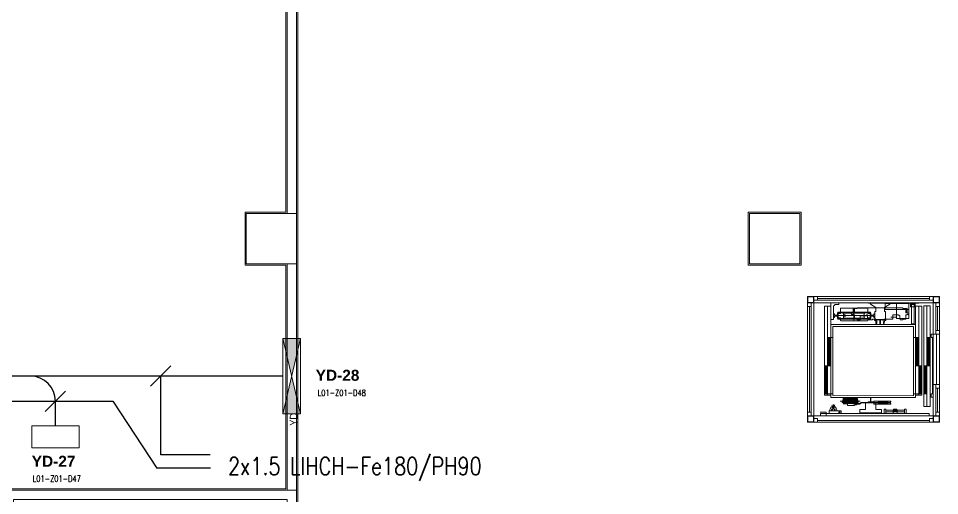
# Model space of a CAD drawing. Extents: x -3709 to 34962, y 0 to 8245.
# Drawn here: x 11034 to 12498, y 1344 to 2103 of the extents above; entities that cross this region are included whole.
import ezdxf

# ---------------------------------------------------------------- set-up
doc = ezdxf.new("R2010")
doc.units = 0
doc.linetypes.add('DOT2', pattern=[0.125, 0, -0.125])
doc.layers.get('0').update_dxf_attribs({"color": 9, "lineweight": 9})
for name, color, linetype, lineweight in [('00', 9, 'Continuous', 9), ('01', 9, 'Continuous', 9), ('05V', 9, 'Continuous', 9), ('06D', 9, 'Continuous', 9), ('07K', 9, 'Continuous', 9), ('10', 9, 'Continuous', 9), ('14', 9, 'Continuous', 9), ('15', 9, 'Continuous', 9), ('20', 9, 'DOT2', 9), ('E-DEDEKTÖR NUMARALARI', 20, 'Continuous', 30), ('E-MODÜL HATTI', 6, 'Continuous', 30), ('E-YAZI', 7, 'Continuous', 30), ('EQ LIST', 7, 'Continuous', 13), ('H-DAMPER', 1, 'Continuous', 13), ('H-DAMPER-TEXT', 251, 'Continuous', 13)]:
    doc.layers.add(name, color=color, linetype=linetype, lineweight=lineweight)
doc.styles.add('Arial', font='arial.ttf', dxfattribs={"height": 2.5})
doc.styles.add('E-YAZI', font='txttw.shx')

# ---------------------------------------------------------------- blocks, each defined once
blk = doc.blocks.new('p-kolon-80x80-vw')
at = {"layer": '01'}
blk.add_lwpolyline([(-40, -40), (-40, 40), (40, 40), (40, -40)], close=True, dxfattribs=at)
blk = doc.blocks.new('p-as-01')
at = {"layer": '06D'}
for p, q in [((582, -117), (-582, -117)), ((-582, -152), (-582, -117)), ((870, -117), (-582, -117)), ((-582, -120), (-582, -1432)), ((-542, -67), (-542, -17)), ((-542, -17), (870, -17)), ((-542, -117), (-542, -67)), ((-542, -67), (870, -67)), ((870, -67), (-542, -67)), ((-525, -152), (-525, -17)), ((-525, -62), (-525, -17)), ((-525, -17), (-75, -17)), ((-525, -32), (-75, -32)), ((-525, -47), (-75, -47)), ((-75, -62), (-525, -62)), ((-75, -17), (-75, -62)), ((-75, -112), (-75, -67)), ((-75, -67), (375, -67)), ((-75, -82), (375, -82)), ((-75, -97), (375, -97)), ((375, -112), (-75, -112)), ((375, -67), (375, -112)), ((375, -152), (375, -117)), ((582, -1467), (582, -117)), ((660, -162), (660, -117)), ((660, -117), (925, -117)), ((870, -17), (870, -67)), ((870, -67), (870, -117)), ((925, -117), (925, -247)), ((-640, -267), (-640, -427)), ((-638, -267), (-640, -267)), ((-638, -267), (-638, -427)), ((-550, -152), (-554, -1432)), ((550, -152), (-550, -152)), ((550, -1432), (550, -152)), ((720, -162), (660, -162)), ((676, -231), (663, -231)), ((663, -748), (663, -231)), ((676, -265), (676, -230)), ((676, -241), (676, -728)), ((679, -265), (676, -265)), ((679, -230), (679, -265)), ((757, -223), (683, -223)), ((683, -223), (757, -223)), ((757, -226), (683, -226)), ((690, -162), (690, -177)), ((750, -162), (690, -162)), ((690, -177), (712, -177)), ((712, -177), (712, -212)), ((712, -212), (728, -212)), ((872, -162), (720, -162)), ((720, -762), (720, -245)), ((728, -212), (728, -177)), ((728, -177), (750, -177)), ((750, -177), (750, -162)), ((761, -265), (761, -230)), ((764, -265), (761, -265)), ((764, -230), (764, -265)), ((764, -231), (778, -231)), ((764, -241), (764, -728)), ((778, -748), (778, -231)), ((900, -190), (872, -162)), ((900, -247), (900, -190)), ((925, -247), (900, -247)), ((-679, -382), (-706, -382)), ((-706, -493), (-706, -382)), ((-706, -383), (-678, -383)), ((-680, -377), (-680, -315)), ((-680, -315), (-680, -372)), ((-680, -315), (-678, -315)), ((-678, -315), (-680, -315)), ((-680, -372), (-678, -372)), ((-678, -372), (-680, -372)), ((-680, -377), (-680, -372)), ((-678, -377), (-680, -377)), ((-680, -377), (-678, -377)), ((-679, -382), (-679, -377)), ((-678, -377), (-678, -315)), ((-678, -315), (-678, -367)), ((-678, -367), (-678, -572)), ((-668, -367), (-678, -367)), ((-678, -367), (-678, -386)), ((-678, -372), (-678, -367)), ((-678, -377), (-678, -372)), ((-668, -367), (-668, -386)), ((-668, -427), (-668, -386)), ((-668, -396), (-668, -395)), ((-668, -427), (-668, -487)), ((-646, -367), (-662, -367)), ((-662, -367), (-662, -394)), ((-662, -427), (-662, -394)), ((-662, -394), (-662, -394)), ((-662, -395), (-662, -395)), ((-662, -460), (-662, -427)), ((-658, -364), (-658, -299)), ((-647, -299), (-658, -299)), ((-658, -342), (-658, -351)), ((-658, -360), (-658, -351)), ((-647, -364), (-658, -364)), ((-647, -364), (-647, -299)), ((-646, -320), (-647, -320)), ((-646, -344), (-647, -344)), ((-647, -351), (-647, -359)), ((-646, -320), (-646, -332)), ((-640, -322), (-646, -322)), ((-646, -332), (-646, -322)), ((-646, -332), (-646, -342)), ((-646, -344), (-646, -332)), ((-640, -342), (-646, -342)), ((-646, -394), (-646, -367)), ((-646, -427), (-646, -394)), ((-646, -460), (-646, -427)), ((-646, -395), (-646, -395)), ((-640, -427), (-640, -587)), ((-635, -322), (-638, -322)), ((-635, -342), (-638, -342)), ((-638, -427), (-638, -587)), ((-635, -312), (-635, -352)), ((-626, -312), (-635, -312)), ((-635, -332), (-635, -322)), ((-635, -332), (-635, -342)), ((-626, -352), (-635, -352)), ((-621, -307), (-626, -312)), ((-626, -312), (-626, -352)), ((-622, -356), (-626, -352)), ((-622, -308), (-622, -427)), ((-622, -546), (-622, -427)), ((-622, -432), (-622, -427)), ((-618, -307), (-621, -307)), ((-617, -308), (-618, -307)), ((-617, -308), (-617, -427)), ((-617, -318), (-614, -333)), ((-617, -546), (-617, -427)), ((-614, -520), (-614, -333)), ((-610, -333), (-614, -333)), ((-613, -313), (-599, -313)), ((-599, -313), (-613, -313)), ((-613, -315), (-613, -313)), ((-613, -313), (-613, -315)), ((-613, -315), (-599, -315)), ((-613, -315), (-599, -315)), ((-608, -318), (-610, -333)), ((-610, -333), (-610, -520)), ((-608, -535), (-608, -318)), ((-602, -318), (-608, -318)), ((-602, -318), (-602, -427)), ((-602, -535), (-602, -427)), ((-598, -319), (-598, -316)), ((-598, -316), (-598, -319)), ((-598, -319), (-598, -535)), ((-598, -319), (-598, -535)), ((-596, -316), (-596, -537)), ((-596, -537), (-596, -316)), ((679, -317), (681, -315)), ((679, -653), (679, -317)), ((681, -315), (684, -315)), ((684, -315), (686, -320)), ((690, -324), (690, -324)), ((694, -320), (695, -318)), ((695, -318), (697, -318)), ((697, -318), (698, -320)), ((702, -324), (702, -324)), ((706, -320), (707, -318)), ((707, -318), (709, -318)), ((709, -318), (710, -320)), ((714, -324), (714, -324)), ((718, -320), (719, -318)), ((719, -318), (721, -318)), ((721, -318), (722, -320)), ((726, -324), (726, -324)), ((730, -320), (731, -318)), ((731, -318), (733, -318)), ((733, -318), (734, -320)), ((738, -324), (738, -324)), ((742, -320), (743, -318)), ((743, -318), (745, -318)), ((745, -318), (746, -320)), ((750, -324), (750, -324)), ((754, -320), (756, -315)), ((756, -315), (760, -315)), ((760, -315), (762, -317)), ((762, -317), (762, -653)), ((-771, -582), (-825, -582)), ((-825, -582), (-825, -752)), ((-771, -670), (-771, -582)), ((-689, -498), (-701, -498)), ((-699, -498), (-699, -523)), ((-691, -498), (-691, -523)), ((-686, -572), (-686, -497)), ((-684, -476), (-684, -476)), ((-684, -493), (-684, -476)), ((-680, -477), (-680, -538)), ((-678, -477), (-680, -477)), ((-678, -477), (-680, -477)), ((-680, -482), (-680, -477)), ((-680, -538), (-680, -482)), ((-678, -482), (-680, -482)), ((-680, -482), (-678, -482)), ((-680, -538), (-678, -538)), ((-680, -538), (-678, -538)), ((-679, -477), (-679, -473)), ((-678, -449), (-678, -487)), ((-678, -477), (-678, -538)), ((-678, -482), (-678, -477)), ((-678, -538), (-678, -482)), ((-668, -487), (-678, -487)), ((-673, -584), (-665, -592)), ((-662, -459), (-662, -459)), ((-662, -460), (-662, -486)), ((-662, -460), (-662, -460)), ((-662, -486), (-646, -486)), ((-658, -554), (-658, -489)), ((-647, -489), (-658, -489)), ((-658, -550), (-658, -541)), ((-647, -554), (-658, -554)), ((-647, -554), (-647, -489)), ((-647, -503), (-647, -495)), ((-646, -510), (-647, -510)), ((-646, -534), (-647, -534)), ((-646, -486), (-646, -460)), ((-646, -460), (-646, -460)), ((-646, -510), (-646, -522)), ((-640, -512), (-646, -512)), ((-646, -522), (-646, -512)), ((-646, -534), (-646, -522)), ((-646, -522), (-646, -532)), ((-640, -532), (-646, -532)), ((-646, -459), (-646, -459)), ((-635, -512), (-638, -512)), ((-635, -532), (-638, -532)), ((-635, -542), (-635, -502)), ((-626, -502), (-635, -502)), ((-635, -522), (-635, -512)), ((-635, -522), (-635, -512)), ((-635, -522), (-635, -532)), ((-635, -522), (-635, -532)), ((-626, -542), (-635, -542)), ((-622, -498), (-626, -502)), ((-626, -542), (-626, -502)), ((-621, -547), (-626, -542)), ((-618, -547), (-621, -547)), ((-617, -546), (-618, -547)), ((-617, -535), (-614, -520)), ((-610, -520), (-614, -520)), ((-613, -538), (-599, -538)), ((-599, -538), (-613, -538)), ((-613, -538), (-613, -540)), ((-613, -538), (-613, -540)), ((-613, -540), (-599, -540)), ((-613, -540), (-599, -540)), ((-608, -535), (-610, -520)), ((-602, -535), (-608, -535)), ((-598, -535), (-598, -537)), ((-598, -535), (-598, -537)), ((640, -485), (840, -485)), ((-658, -670), (-771, -670)), ((-679, -589), (-671, -598)), ((-668, -1066), (-668, -700)), ((-668, -700), (-658, -700)), ((-666, -609), (-666, -752)), ((-658, -609), (-658, -752)), ((-658, -752), (-658, -670)), ((-658, -1066), (-658, -700)), ((-652, -713), (-658, -711)), ((-658, -711), (-658, -793)), ((-650, -748), (-652, -713)), ((-638, -587), (-640, -587)), ((679, -714), (676, -714)), ((676, -714), (676, -749)), ((681, -655), (679, -653)), ((679, -749), (679, -714)), ((684, -655), (681, -655)), ((686, -649), (684, -655)), ((690, -646), (690, -646)), ((695, -651), (694, -649)), ((697, -651), (695, -651)), ((698, -649), (697, -651)), ((702, -646), (702, -646)), ((707, -651), (706, -649)), ((709, -651), (707, -651)), ((710, -649), (709, -651)), ((714, -646), (714, -646)), ((719, -651), (718, -649)), ((721, -651), (719, -651)), ((722, -649), (721, -651)), ((726, -646), (726, -646)), ((731, -651), (730, -649)), ((733, -651), (731, -651)), ((734, -649), (733, -651)), ((738, -646), (738, -646)), ((743, -651), (742, -649)), ((745, -651), (743, -651)), ((746, -649), (745, -651)), ((750, -646), (750, -646)), ((756, -655), (754, -649)), ((760, -655), (756, -655)), ((762, -653), (760, -655)), ((764, -714), (761, -714)), ((761, -714), (761, -749)), ((764, -749), (764, -714)), ((920, -751), (920, -730)), ((920, -730), (925, -730)), ((925, -730), (925, -903)), ((-825, -752), (-825, -922)), ((-771, -922), (-771, -834)), ((-771, -834), (-658, -834)), ((-688, -1070), (-688, -800)), ((-674, -800), (-688, -800)), ((-674, -800), (-674, -802)), ((-674, -802), (-674, -800)), ((-674, -800), (-668, -800)), ((-674, -802), (-674, -802)), ((-668, -877), (-672, -880)), ((-668, -912), (-668, -800)), ((-668, -804), (-668, -800)), ((-668, -804), (-668, -804)), ((-666, -752), (-658, -752)), ((-658, -834), (-658, -752)), ((-658, -752), (-658, -752)), ((-658, -793), (-652, -790)), ((-658, -804), (-658, -800)), ((-658, -800), (-652, -800)), ((-658, -804), (-658, -829)), ((-658, -804), (-658, -804)), ((-654, -880), (-658, -877)), ((-652, -790), (-650, -756)), ((-652, -802), (-652, -800)), ((-638, -800), (-652, -800)), ((-652, -800), (-652, -802)), ((-652, -802), (-652, -802)), ((-625, -748), (-650, -748)), ((-650, -756), (-625, -756)), ((-638, -1070), (-638, -800)), ((-615, -748), (-625, -748)), ((-625, -756), (-615, -756)), ((-590, -748), (-615, -748)), ((-615, -756), (-590, -756)), ((-590, -756), (-590, -748)), ((652, -864), (650, -898)), ((658, -861), (652, -864)), ((653, -821), (653, -817)), ((653, -817), (788, -817)), ((668, -821), (653, -821)), ((658, -902), (658, -827)), ((658, -827), (668, -827)), ((658, -943), (658, -861)), ((676, -748), (663, -748)), ((668, -827), (668, -821)), ((757, -753), (683, -753)), ((757, -756), (683, -756)), ((683, -756), (757, -756)), ((712, -802), (690, -802)), ((690, -802), (690, -817)), ((690, -817), (750, -817)), ((728, -767), (712, -767)), ((712, -767), (712, -802)), ((728, -802), (728, -767)), ((750, -802), (728, -802)), ((750, -817), (750, -802)), ((764, -748), (778, -748)), ((788, -817), (788, -832)), ((788, -832), (852, -832)), ((852, -832), (904, -751)), ((904, -751), (920, -751)), ((-825, -922), (-771, -922)), ((-672, -880), (-672, -890)), ((-672, -890), (-668, -893)), ((-668, -910), (-672, -913)), ((-672, -913), (-672, -923)), ((-672, -923), (-668, -926)), ((-668, -943), (-672, -946)), ((-672, -946), (-672, -956)), ((-672, -956), (-668, -959)), ((-668, -976), (-672, -979)), ((-672, -979), (-672, -989)), ((-672, -989), (-668, -992)), ((-668, -1009), (-672, -1012)), ((-672, -1012), (-672, -1022)), ((-672, -1022), (-668, -1025)), ((-658, -893), (-654, -890)), ((-654, -913), (-658, -910)), ((-658, -926), (-654, -923)), ((-654, -946), (-658, -943)), ((-658, -959), (-654, -956)), ((-654, -979), (-658, -976)), ((-658, -992), (-654, -989)), ((-654, -1012), (-658, -1009)), ((-658, -1025), (-654, -1022)), ((-654, -890), (-654, -880)), ((-654, -923), (-654, -913)), ((-654, -956), (-654, -946)), ((-654, -989), (-654, -979)), ((-654, -1022), (-654, -1012)), ((615, -898), (590, -898)), ((590, -898), (590, -907)), ((590, -907), (615, -907)), ((625, -898), (615, -898)), ((615, -907), (625, -906)), ((650, -898), (625, -898)), ((625, -906), (650, -906)), ((650, -906), (652, -941)), ((652, -941), (658, -943)), ((653, -988), (653, -984)), ((653, -984), (668, -984)), ((788, -988), (653, -988)), ((658, -903), (658, -902)), ((658, -978), (658, -903)), ((668, -978), (658, -978)), ((668, -984), (668, -978)), ((852, -973), (788, -973)), ((788, -973), (788, -988)), ((904, -1054), (852, -973)), ((925, -903), (925, -1076)), ((-674, -1070), (-688, -1070)), ((-674, -1070), (-674, -1068)), ((-674, -1068), (-674, -1069)), ((-674, -1068), (-674, -1068)), ((-674, -1068), (-674, -1068)), ((-674, -1069), (-668, -1069)), ((-668, -1066), (-668, -1069)), ((-668, -1066), (-668, -1066)), ((-668, -1066), (-658, -1066)), ((-658, -1064), (-658, -1040)), ((-658, -1066), (-658, -1069)), ((-658, -1066), (-658, -1066)), ((-658, -1069), (-652, -1069)), ((-652, -1070), (-652, -1066)), ((-652, -1066), (-652, -1069)), ((-652, -1066), (-652, -1066)), ((-638, -1070), (-652, -1070)), ((920, -1054), (904, -1054)), ((920, -1076), (920, -1054)), ((925, -1076), (920, -1076)), ((-582, -1432), (-582, -1467)), ((-554, -1432), (-525, -1432)), ((550, -1432), (-554, -1432)), ((-525, -1432), (-525, -1567)), ((550, -1432), (375, -1432)), ((375, -1432), (375, -1467)), ((592, -1402), (582, -1402)), ((582, -1402), (582, -1442)), ((582, -1432), (582, -1467)), ((582, -1442), (592, -1442)), ((592, -1442), (592, -1402)), ((897, -1402), (592, -1402)), ((592, -1402), (592, -1442)), ((592, -1442), (897, -1442)), ((897, -1442), (897, -1402)), ((875, -1597), (-725, -1597)), ((-725, -1597), (-725, -1647)), ((870, -1467), (-582, -1467)), ((-542, -1467), (-542, -1517)), ((-542, -1517), (870, -1517)), ((870, -1517), (-542, -1517)), ((-542, -1517), (-542, -1567)), ((-542, -1567), (870, -1567)), ((-75, -1522), (-525, -1522)), ((-525, -1522), (-525, -1567)), ((-525, -1537), (-75, -1537)), ((-525, -1552), (-75, -1552)), ((-525, -1567), (-75, -1567)), ((-75, -1597), (-525, -1597)), ((-525, -1597), (-525, -1642)), ((375, -1472), (-75, -1472)), ((-75, -1472), (-75, -1517)), ((-75, -1487), (375, -1487)), ((-75, -1502), (375, -1502)), ((-75, -1517), (375, -1517)), ((-75, -1567), (-75, -1522)), ((-75, -1642), (-75, -1597)), ((375, -1517), (375, -1472)), ((870, -1517), (870, -1467)), ((870, -1567), (870, -1517)), ((875, -1647), (875, -1597)), ((875, -1647), (-725, -1647)), ((-725, -1647), (-725, -1697)), ((-725, -1647), (875, -1647)), ((-725, -1697), (875, -1697)), ((-525, -1714), (-575, -1714)), ((-575, -1714), (-575, -1747)), ((-575, -1747), (-525, -1747)), ((-525, -1612), (-75, -1612)), ((-525, -1627), (-75, -1627)), ((-525, -1642), (-75, -1642)), ((-525, -1747), (-525, -1714)), ((-525, -1737), (375, -1737)), ((375, -1647), (-75, -1647)), ((-75, -1647), (-75, -1692)), ((-75, -1662), (375, -1662)), ((-75, -1677), (375, -1677)), ((-75, -1692), (375, -1692)), ((375, -1692), (375, -1647)), ((375, -1714), (425, -1714)), ((375, -1747), (375, -1714)), ((425, -1747), (375, -1747)), ((425, -1714), (425, -1747)), ((875, -1697), (875, -1647))]:
    blk.add_line(p, q, dxfattribs=at)
at = {"layer": '06D', "ltscale": 15}
for p, q in [((640, -279), (640, -700)), ((678, -274), (645, -274)), ((683, -242), (683, -269)), ((752, -237), (688, -237)), ((757, -269), (757, -242)), ((835, -274), (762, -274)), ((840, -700), (840, -279)), ((645, -705), (678, -705)), ((683, -710), (683, -737)), ((757, -737), (757, -710)), ((762, -705), (835, -705)), ((688, -742), (752, -742))]:
    blk.add_line(p, q, dxfattribs=at)
at = {"layer": '06D', "ltscale": 0.25}
for p, q in [((664, -539), (652, -539)), ((652, -539), (652, -582)), ((655, -585), (694, -586)), ((667, -493), (664, -496)), ((664, -496), (664, -539)), ((734, -493), (667, -493)), ((694, -586), (719, -587)), ((737, -473), (734, -473)), ((734, -473), (734, -493)), ((761, -446), (737, -446)), ((737, -446), (737, -473)), ((761, -472), (761, -446)), ((837, -472), (761, -472)), ((764, -493), (764, -478)), ((764, -478), (837, -478)), ((831, -493), (764, -493)), ((834, -496), (831, -493)), ((834, -539), (834, -496)), ((846, -539), (834, -539)), ((837, -478), (837, -472)), ((846, -763), (846, -539)), ((666, -714), (652, -714)), ((652, -714), (652, -783)), ((733, -702), (666, -702)), ((666, -702), (666, -714)), ((719, -587), (719, -685)), ((719, -685), (733, -685)), ((733, -685), (733, -702)), ((594, -838), (594, -847)), ((637, -834), (597, -835)), ((597, -850), (658, -851)), ((637, -834), (637, -834)), ((641, -815), (641, -829)), ((666, -812), (644, -812)), ((652, -783), (666, -783)), ((658, -851), (658, -953)), ((666, -783), (666, -812)), ((842, -776), (846, -763)), ((842, -853), (842, -776)), ((843, -853), (842, -853)), ((846, -949), (846, -856)), ((-659, -920), (-659, -1004)), ((594, -958), (594, -966)), ((658, -953), (597, -955)), ((597, -969), (637, -970)), ((637, -970), (637, -970)), ((641, -975), (641, -989)), ((644, -992), (666, -992)), ((666, -992), (666, -1102)), ((842, -1028), (842, -952)), ((842, -952), (843, -952)), ((666, -1102), (733, -1102)), ((695, -1070), (695, -1154)), ((733, -1102), (733, -1187)), ((846, -1042), (842, -1028)), ((846, -1265), (846, -1042)), ((652, -1223), (652, -1265)), ((652, -1265), (664, -1265)), ((716, -1218), (655, -1220)), ((664, -1265), (664, -1308)), ((664, -1308), (667, -1311)), ((667, -1311), (734, -1311)), ((733, -1187), (716, -1218)), ((734, -1311), (734, -1331)), ((764, -1326), (764, -1311)), ((764, -1311), (831, -1311)), ((831, -1311), (834, -1308)), ((834, -1308), (834, -1265)), ((834, -1265), (846, -1265)), ((734, -1331), (737, -1331)), ((737, -1331), (737, -1358)), ((737, -1358), (761, -1358)), ((761, -1358), (761, -1332)), ((761, -1332), (837, -1332)), ((837, -1326), (764, -1326)), ((837, -1332), (837, -1326))]:
    blk.add_line(p, q, dxfattribs=at)
at = {"layer": '06D', "linetype": 'Continuous', "ltscale": 0.25}
for p, q in [((921, -717), (921, -1301)), ((921, -717), (925, -717)), ((925, -717), (925, -1300)), ((911, -983), (818, -983)), ((818, -983), (818, -1357)), ((911, -1357), (911, -983)), ((911, -1319), (911, -1019)), ((911, -1019), (921, -1019)), ((921, -1019), (921, -1319)), ((676, -1160), (676, -1360)), ((921, -1160), (676, -1160)), ((921, -1123), (916, -1123)), ((921, -1123), (916, -1123)), ((916, -1398), (916, -1123)), ((921, -1398), (921, -1123)), ((921, -1301), (921, -1309)), ((921, -1309), (921, -1315)), ((921, -1315), (921, -1323)), ((925, -1300), (925, -1309)), ((925, -1309), (925, -1315)), ((925, -1315), (925, -1324)), ((921, -1360), (676, -1360)), ((818, -1357), (911, -1357)), ((921, -1319), (911, -1319)), ((916, -1398), (921, -1398)), ((921, -1323), (921, -1517)), ((925, -1324), (925, -1517)), ((921, -1517), (925, -1517))]:
    blk.add_line(p, q, dxfattribs=at)
at = {"layer": '06D', "ltscale": 30}
for p, q in [((861, -1386), (861, -1458)), ((905, -1386), (861, -1386)), ((897, -1392), (861, -1392)), ((897, -1452), (861, -1452)), ((905, -1458), (861, -1458)), ((897, -1392), (897, -1452))]:
    blk.add_line(p, q, dxfattribs=at)
at = {"layer": '06D', "ltscale": 6}
for p, q in [((905, -1386), (905, -1458)), ((905, -1387), (925, -1387)), ((925, -1457), (905, -1457)), ((923, -1387), (923, -1457)), ((925, -1387), (925, -1457))]:
    blk.add_line(p, q, dxfattribs=at)
at = {"layer": '06D'}
for centre, radius in [((-612, -327), 3), ((720, -335), 17.5), ((-612, -527), 3)]:
    blk.add_circle(centre, radius, dxfattribs=at)
for centre, radius, start, end in [((645, -279), 5, 90, 180), ((683, -230), 7, 90, 180), ((678, -269), 5, 270, 0), ((683, -230), 4, 90, 180), ((688, -242), 5, 90, 180), ((752, -242), 5, 0, 90), ((757, -230), 7, 0, 90), ((757, -230), 4, 0, 90), ((762, -269), 5, 180, 270), ((835, -279), 5, 0, 90), ((-612, -327), 3, 0, 180), ((-612, -327), 3, 180, 0), ((-599, -316), 3, 0, 90), ((-599, -316), 3, 0, 90), ((-599, -316), 1, 0, 90), ((-599, -316), 1, 0, 90), ((690, -319), 4.3, 195, 270), ((690, -319), 4.3, 270, 345), ((702, -319), 4.3, 195, 270), ((702, -319), 4.3, 270, 345), ((714, -319), 4.3, 195, 270), ((714, -319), 4.3, 270, 345), ((726, -319), 4.3, 195, 270), ((726, -319), 4.3, 270, 345), ((738, -319), 4.3, 195, 270), ((738, -319), 4.3, 270, 345), ((750, -319), 4.3, 195, 270), ((750, -319), 4.3, 270, 345), ((-701, -493), 5, 180, 270), ((-695, -523), 4, 180, 0), ((-689, -493), 5, 270, 0), ((-662, -572), 24, 180, 225), ((-684, -470), 6, 270, 0), ((-662, -572), 16, 180, 225), ((-612, -527), 3, 0, 180), ((-612, -527), 3, 180, 0), ((-599, -537), 1, 270, 0), ((-599, -537), 3, 270, 0), ((-599, -537), 3, 270, 0), ((-599, -537), 1, 270, 0), ((-682, -609), 16, 0, 45), ((-682, -609), 24, 0, 45), ((645, -700), 5, 180, 270), ((678, -710), 5, 0, 90), ((690, -650), 4.3, 90, 165), ((690, -650), 4.3, 15, 90), ((702, -650), 4.3, 90, 165), ((702, -650), 4.3, 15, 90), ((714, -650), 4.3, 90, 165), ((714, -650), 4.3, 15, 90), ((726, -650), 4.3, 90, 165), ((726, -650), 4.3, 15, 90), ((738, -650), 4.3, 90, 165), ((738, -650), 4.3, 15, 90), ((750, -650), 4.3, 90, 165), ((750, -650), 4.3, 15, 90), ((762, -710), 5, 90, 180), ((835, -700), 5, 270, 0), ((-663, -885), 15, 109.4712, 250.5288), ((-663, -885), 9.5, 121.7569, 238.2431), ((-663, -885), 15, 289.4712, 70.5288), ((-663, -885), 9.5, 301.7569, 58.2431), ((683, -749), 7, 180, 270), ((683, -749), 4, 180, 270), ((688, -737), 5, 180, 270), ((752, -737), 5, 270, 0), ((757, -749), 4, 270, 0), ((757, -749), 7, 270, 0), ((-663, -918), 15, 109.4712, 250.5288), ((-663, -951), 15, 109.4712, 250.5288), ((-663, -984), 15, 109.4712, 250.5288), ((-663, -1017), 15, 109.4712, 250.5288), ((-663, -918), 9.5, 121.7569, 238.2431), ((-663, -951), 9.5, 121.7569, 238.2431), ((-663, -984), 9.5, 121.7569, 238.2431), ((-663, -1017), 9.5, 121.7569, 238.2431), ((-663, -885), 6, 146.4427, 213.5573), ((-663, -918), 6, 146.4427, 213.5573), ((-663, -951), 6, 146.4427, 213.5573), ((-663, -984), 6, 146.4427, 213.5573), ((-663, -1017), 6, 146.4427, 213.5573), ((-663, -885), 6, 326.4427, 33.5573), ((-663, -918), 15, 289.4712, 70.5288), ((-663, -918), 9.5, 301.7569, 58.2431), ((-663, -918), 6, 326.4427, 33.5573), ((-663, -951), 15, 289.4712, 70.5288), ((-663, -951), 9.5, 301.7569, 58.2431), ((-663, -951), 6, 326.4427, 33.5573), ((-663, -984), 15, 289.4712, 70.5288), ((-663, -984), 9.5, 301.7569, 58.2431), ((-663, -984), 6, 326.4427, 33.5573), ((-663, -1017), 15, 289.4712, 70.5288), ((-663, -1017), 9.5, 301.7569, 58.2431), ((-663, -1017), 6, 326.4427, 33.5573)]:
    blk.add_arc(centre, radius, start, end, dxfattribs=at)
at = {"layer": '06D', "ltscale": 0.25}
for centre, radius, start, end in [((655, -582), 2.98, 180, 268.4759), ((597, -838), 3, 91.5, 180), ((597, -847), 2.99, 180, 268.6138), ((636, -829), 5, 280.303, 360), ((644, -815), 3, 90, 180), ((843, -856), 3, 360, 90), ((597, -958), 3, 91.3862, 180), ((597, -966), 3, 180, 268.5), ((636, -975), 5, 360, 79.697), ((644, -989), 3, 180, 270), ((843, -949), 3, 270, 0), ((655, -1223), 2.98, 91.5241, 180)]:
    blk.add_arc(centre, radius, start, end, dxfattribs=at)
blk = doc.blocks.new('p-asansör-')
at = {"color": 251}
for p, q in [((-194.5, 190), (-20, 190)), ((-194.5, 190), (-20, 190)), ((-193.5, 190), (-193.5, 186)), ((-193.5, 190), (-193.5, 186)), ((-193.5, 189.5), (-21, 189.5)), ((-193.5, 189.5), (-21, 189.5)), ((-21, 186), (-193.5, 186)), ((-21, 186), (-193.5, 186)), ((-124.5, 183.2), (-154.5, 183.2)), ((-124.5, 183.2), (-154.5, 183.2)), ((-124.5, 180.7), (-154.5, 180.7)), ((-124.5, 180.7), (-154.5, 180.7)), ((-42.4, 180.3), (-44.8, 180.3)), ((-42.4, 180.3), (-44.8, 180.3)), ((-42.2, 179.7), (-44.3, 178.5)), ((-42.2, 179.7), (-44.3, 178.5)), ((-41.8, 179.3), (-43, 172.1)), ((-41.8, 179.3), (-43, 172.1)), ((-41.2, 179.1), (-41.2, 171.6)), ((-41.2, 179.1), (-41.2, 171.6)), ((-40.5, 179.3), (-39.3, 172.1)), ((-40.5, 179.3), (-39.3, 172.1)), ((-40.1, 179.7), (-38, 178.5)), ((-40.1, 179.7), (-38, 178.5)), ((-39.9, 180.3), (-37.5, 180.3)), ((-39.9, 180.3), (-37.5, 180.3)), ((-30, 184), (-30, 190)), ((-30, 184), (-30, 190)), ((-20, 184), (-30, 184)), ((-20, 184), (-30, 184)), ((-21, 190), (-21, 186)), ((-21, 190), (-21, 186))]:
    blk.add_line(p, q, dxfattribs=at)
at = {"color": 251, "ltscale": 0.25}
for p, q in [((-157, 186), (-154.5, 186)), ((-157, 186), (-157, 179.2)), ((-157, 186), (-154.5, 186)), ((-157, 186), (-157, 179.2)), ((-154.5, 179.2), (-157, 179.2)), ((-154.5, 179.2), (-157, 179.2)), ((-154.5, 186), (-154.5, 179.2)), ((-154.5, 186), (-154.5, 179.2)), ((-142, 179.2), (-142.5, 182)), ((-142, 179.2), (-142.5, 182)), ((-137, 179.2), (-142, 179.2)), ((-137, 179.2), (-142, 179.2)), ((-137, 179.2), (-136.5, 182)), ((-137, 179.2), (-136.5, 182)), ((-124.5, 186), (-122, 186)), ((-124.5, 186), (-124.5, 179.2)), ((-124.5, 186), (-122, 186)), ((-124.5, 186), (-124.5, 179.2)), ((-122, 179.2), (-124.5, 179.2)), ((-122, 179.2), (-124.5, 179.2)), ((-122, 186), (-122, 179.2)), ((-122, 186), (-122, 179.2))]:
    blk.add_line(p, q, dxfattribs=at)
blk.add_line((-6, 184), (-6, 146.4))
blk.add_lwpolyline([(-142.5, 182), (-136.5, 182), (-136.5, 186), (-142.5, 186), (-142.5, 182)], dxfattribs=at)
blk.add_lwpolyline([(-142.5, 182), (-136.5, 182), (-136.5, 186), (-142.5, 186), (-142.5, 182)], dxfattribs=at)
at = {"color": 251}
blk.add_lwpolyline([(-53.4, 186), (-34.4, 186), (-34.4, 182), (-53.4, 182)], close=True, dxfattribs=at)
blk.add_lwpolyline([(-53.4, 186), (-34.4, 186), (-34.4, 182), (-53.4, 182)], close=True, dxfattribs=at)
blk.add_lwpolyline([(-35.8, 182), (-35.8, 180.3, -1), (-46.5, 180.3), (-46.5, 182)], format="xyb", dxfattribs=at)
blk.add_lwpolyline([(-35.8, 182), (-35.8, 180.3, -1), (-46.5, 180.3), (-46.5, 182)], format="xyb", dxfattribs=at)
blk.add_circle((-50.7, 184), 1, dxfattribs=at)
blk.add_circle((-50.7, 184), 1, dxfattribs=at)
at = {"layer": '06D'}
for points in [[(-10, 200), (-200, 200)], [(-200, 200), (-10, 200)], [(-210, 184), (-210, 146)], [(-204, 184), (-204, 146)], [(-6, 10), (-6, 190)], [(0, 10), (0, 190)], [(-210, 16), (-210, 54)], [(-204, 54), (-204, 16)], [(-200, 6), (-10, 6)], [(-10, 0), (-200, 0)]]:
    blk.add_lwpolyline(points, dxfattribs=at)
for points in [[(-10, 190), (-200, 190), (-200, 10), (-10, 10)], [(-10, 190), (-200, 190), (-200, 10), (-10, 10)], [(-200, 60), (-210, 60), (-210, 140), (-200, 140)], [(-200, 60), (-210, 60), (-210, 140), (-200, 140)]]:
    blk.add_lwpolyline(points, close=True, dxfattribs=at)
at = {"layer": '07K'}
blk.add_lwpolyline([(-200, 60), (-200, 140), (-205, 140), (-205, 60)], close=True, dxfattribs=at)
blk.add_lwpolyline([(-200, 60), (-200, 140), (-205, 140), (-205, 60)], close=True, dxfattribs=at)
at = {"layer": '10'}
for points in [[(-200, 190), (-210, 190), (-210, 200), (-200, 200)], [(-200.5, 190.5), (-209.5, 190.5), (-209.5, 199.5), (-200.5, 199.5)], [(-200, 200), (-194, 200), (-194, 194), (-200, 194)], [(-16, 200), (-10, 200), (-10, 194), (-16, 194)], [(-10, 190), (0, 190), (0, 200), (-10, 200)], [(-9.5, 190.5), (-0.5, 190.5), (-0.5, 199.5), (-9.5, 199.5)], [(-204, 190), (-204, 184), (-210, 184), (-210, 190)], [(-6, 184), (-6, 190), (0, 190), (0, 184)], [(-204, 146), (-204, 140), (-210, 140), (-210, 146)], [(-204, 60), (-204, 54), (-210, 54), (-210, 60)], [(-204, 16), (-204, 10), (-210, 10), (-210, 16)], [(-6, 10), (-6, 16), (0, 16), (0, 10)], [(-200, 10), (-210, 10), (-210, 0), (-200, 0)], [(-200.5, 9.5), (-209.5, 9.5), (-209.5, 0.5), (-200.5, 0.5)], [(-200, 6), (-194, 6), (-194, 0), (-200, 0)], [(-16, 6), (-10, 6), (-10, 0), (-16, 0)], [(-10, 10), (0, 10), (0, 0), (-10, 0)], [(-9.5, 9.5), (-0.5, 9.5), (-0.5, 0.5), (-9.5, 0.5)]]:
    blk.add_lwpolyline(points, close=True, dxfattribs=at)
at = {"layer": '15'}
for points in [[(-194, 197), (-16, 197)], [(-207, 184), (-207, 146)], [(-3, 16), (-3, 184)], [(-207, 54), (-207, 16)], [(-194, 3), (-16, 3)]]:
    blk.add_lwpolyline(points, dxfattribs=at)
at = {"layer": '20'}
blk.add_lwpolyline([(-210, 60), (-210, 140)], dxfattribs=at)
blk.add_lwpolyline([(-210, 60), (-210, 140)], dxfattribs=at)
at = {"layer": '05V', "xscale": 0.1, "yscale": 0.1, "rotation": 270}
blk.add_blockref('p-as-01', (-25.3, 102.5), dxfattribs=at)
blk = doc.blocks.new('A$C2A2B1EA2')
h = blk.add_hatch(color=256)
h.paths.add_polyline_path([(425, 100), (850, 0), (850, 200)])
h.paths.add_polyline_path([(0, 200), (0, 0), (425, 100)])
for p, q in [((850, 0), (0, 200)), ((850, 200), (0, 0))]:
    blk.add_line(p, q)
blk.add_lwpolyline([(850, 200), (850, 0), (0, 0), (0, 200)], close=True)

msp = doc.modelspace()

# ---------------------------------------------------------------- linework, layer by layer
at = {"layer": '00'}
for points in [[(11475.8, 1792.5), (11475.8, 2412.5), (11460.8, 2412.5), (11460.8, 1792.5)], [(11475.8, 1712.5), (11475.8, 1352.5), (11460.8, 1352.5), (11460.8, 1712.5)], [(10610.8, 1092.5), (10610.8, 1337.5), (11010.8, 1337.5), (11010.8, 1092.5), (10675.8, 1092.5), (10675.8, 1077.5), (11025.8, 1077.5), (11025.8, 1337.5), (11460.8, 1337.5), (11460.8, 1092.5), (11475.8, 1092.5), (11475.8, 1352.5), (10595.8, 1352.5), (10595.8, 1092.5)]]:
    msp.add_lwpolyline(points, close=True, dxfattribs=at)
at = {"layer": '14'}
for points in [[(11477.8, 1094.5), (11477.8, 3970.5), (12297.8, 3970.5), (12297.8, 3992.2)], [(10593.8, 1354.5), (11458.8, 1354.5), (11458.8, 1710.5), (11393.8, 1710.5), (11393.8, 1794.5), (11458.8, 1794.5), (11458.8, 2410.5), (11393.8, 2410.5), (11393.8, 2494.5), (11458.8, 2494.5), (11458.8, 3110.5), (11393.8, 3110.5), (11393.8, 3140.5), (11039, 3140.5), (11039, 3140.5)]]:
    msp.add_lwpolyline(points, dxfattribs=at)
msp.add_lwpolyline([(12193.8, 1794.5), (12277.8, 1794.5), (12277.8, 1710.5), (12193.8, 1710.5)], close=True, dxfattribs=at)
at = {"layer": 'E-MODÜL HATTI', "ltscale": 50}
for p, q in [((11453.9, 1533.9), (10434, 1533.9)), ((11092.4, 1454.8), (11092.4, 1493.9))]:
    msp.add_line(p, q, dxfattribs=at)
msp.add_arc((11052.4, 1493.9), 40, 0, 90, dxfattribs=at)
at = {"layer": 'E-YAZI', "color": 3}
for p, q in [((11275.9, 1550.1), (11243.5, 1517.8)), ((11259.7, 1408.8), (11259.7, 1533.9)), ((11108.6, 1510.1), (11076.2, 1477.8)), ((10977.1, 1493.9), (11183.7, 1493.9)), ((11183.7, 1493.9), (11253.7, 1387.8)), ((11338.2, 1408.8), (11259.7, 1408.8)), ((11338.7, 1387.8), (11253.7, 1387.8))]:
    msp.add_line(p, q, dxfattribs=at)
at = {"layer": 'H-DAMPER'}
msp.add_lwpolyline([(11054.9, 1419.8), (11129.9, 1419.8), (11129.9, 1454.8), (11054.9, 1454.8)], close=True, dxfattribs=at)

# ---------------------------------------------------------------- block references
for p in [(11435.8, 1752.5), (12235.8, 1752.5)]:
    msp.add_blockref('p-kolon-80x80-vw', p)
at = {"rotation": 179.9999974901973}
msp.add_blockref('p-asansör-', (12287.8, 1660.5), dxfattribs=at)
at = {"layer": 'H-DAMPER', "xscale": 0.140964352941176, "yscale": 0.140964352941176, "zscale": 0.140964352941176, "rotation": 90}
msp.add_blockref('A$C2A2B1EA2', (11482, 1474), dxfattribs=at)

# ---------------------------------------------------------------- texts
at = {"layer": 'E-DEDEKTÖR NUMARALARI', "style": 'E-YAZI', "width": 0.7}
for s, p in [('L01-Z01-D48', (11509.2, 1502.3)), ('L01-Z01-D47', (11056.2, 1365.8))]:
    msp.add_text(s, height=10, dxfattribs=at).set_placement(p)
at = {"layer": 'E-YAZI', "color": 3, "style": 'E-YAZI', "width": 0.8}
msp.add_text('2x1.5 LIHCH-Fe180/PH90', height=28, dxfattribs=at).set_placement((11366.7, 1376.8))
at = {"layer": 'EQ LIST', "color": 6, "char_height": 17.55, "width": 288.049, "attachment_point": 5}
for s, insert in [('{\\fArial|b1|i0|c162|p34;YD-28}', (11540.8, 1535.1)), ('{\\fArial|b1|i0|c162|p34;YD-27}', (11089.4, 1398.5))]:
    msp.add_mtext(s, dxfattribs=dict(at, insert=insert))
at = {"layer": 'H-DAMPER-TEXT', "style": 'Arial', "width": 0.8}
msp.add_text('YD', height=13, rotation=90, dxfattribs=at).set_placement((11477.8, 1455))

doc.saveas('drawing.dxf')
